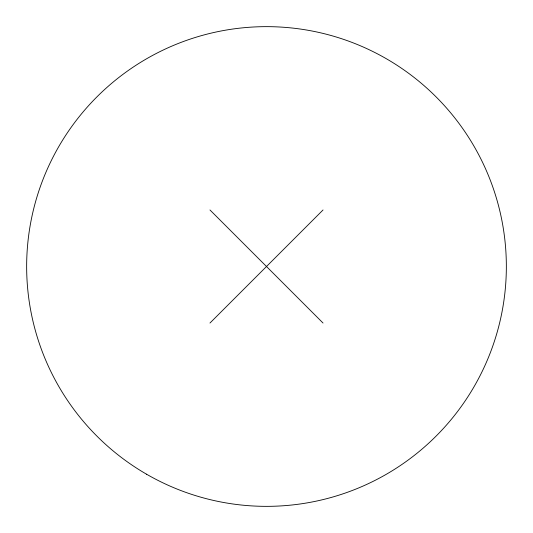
<?xml version="1.0" encoding="UTF-8"?>
<svg xmlns="http://www.w3.org/2000/svg" width="533" height="533" viewBox="0 0 533 533"><rect width="100%" height="100%" fill="white"/><g stroke="black" fill="none" stroke-linecap="round" stroke-linejoin="round"><path stroke-width="0.8" d="M209.969 323.031L323.031 209.969M209.969 209.969L323.031 323.031M146.575 474.217A239.85 239.85 0 0 0 506.35 266.5A239.85 239.85 0 0 0 146.575 58.783A239.85 239.85 0 0 0 146.575 474.217"/></g></svg>
